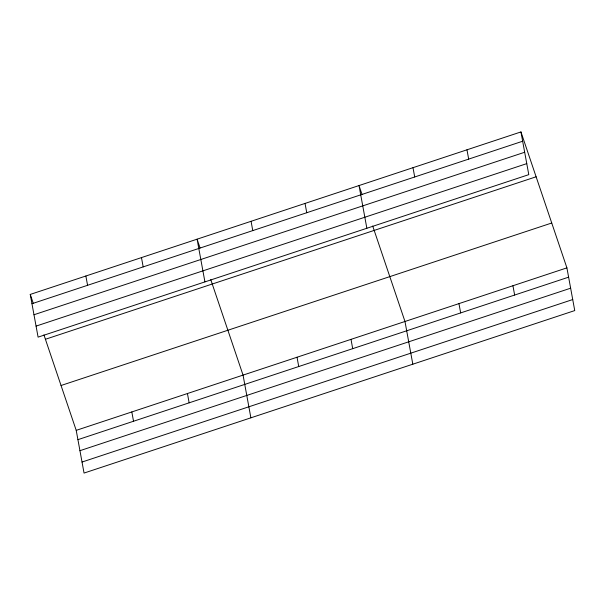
<?xml version="1.0" encoding="UTF-8"?>
<svg xmlns="http://www.w3.org/2000/svg" width="605" height="605" viewBox="0 0 605 605"><rect width="100%" height="100%" fill="white"/><g stroke="black" fill="none" stroke-linecap="round" stroke-linejoin="round"><path stroke-width="0.91" d="M520.95 131.928L528.785 174.641L38.092 337.136L30.25 294.423L520.95 131.928L566.908 267.864L574.75 310.577L84.05 473.072L76.215 430.359L43.931 334.883M31.959 303.725L522.659 141.23M33.978 314.751L524.679 152.256M36.066 326.11L526.766 163.622M45.42 339.276L536.113 176.789M61.044 385.498L551.745 223.003M76.215 430.359L566.908 267.864M77.924 439.661L568.617 277.166M79.943 450.687L570.644 288.192M82.03 462.046L572.723 299.551M361.994 194.349L359.015 185.554L366.857 228.266M372.695 226.013L404.979 321.482L412.822 364.202M200.058 247.967L197.086 239.172L204.929 281.892M210.767 279.631L243.051 375.108L250.886 417.828M30.25 294.423L33.222 303.218M512.934 285.734L514.643 295.043M466.969 149.798L468.678 159.107M458.953 303.612L460.662 312.914M412.996 167.676L414.705 176.985M351.006 339.36L352.707 348.669M305.041 203.424L306.75 212.733M297.025 357.23L298.734 366.539M251.067 221.301L252.769 230.603M187.437 393.522L189.146 402.832M141.472 257.586L143.181 266.896M131.822 411.937L133.531 421.246M85.865 276.009L87.574 285.31"/></g></svg>
